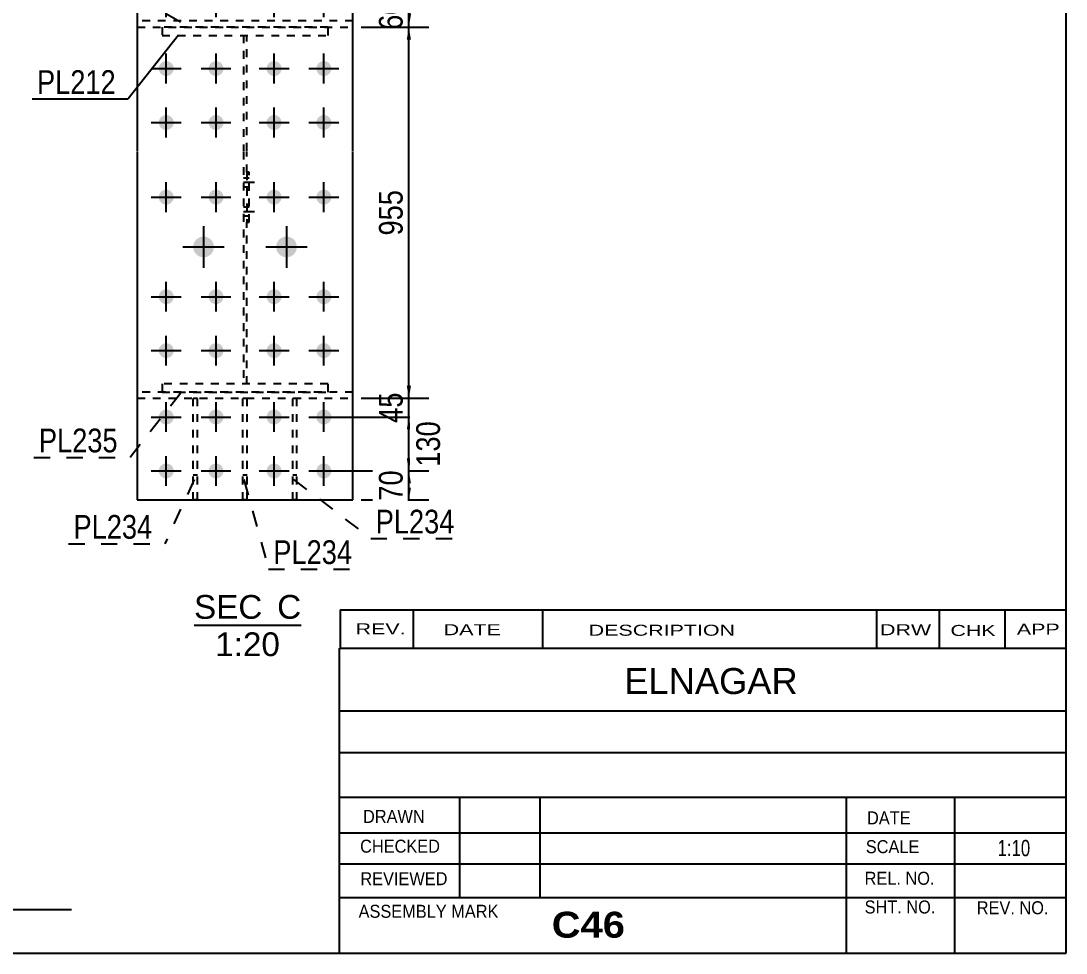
# Model space of a CAD drawing. Header units: millimetres. Extents: x -324 to 88, y -156 to 136.
# Drawn here: x -37.8 to 88.2, y -156.3 to -44 of the extents above; entities that cross this region are included whole.
import ezdxf

# ---------------------------------------------------------------- set-up
doc = ezdxf.new("R2010")
doc.units = ezdxf.units.MM
doc.linetypes.add('DXK_LINE_DOT1', pattern=[1.8814, 0.9407, -0.9407])
doc.linetypes.add('DXK_LINE_DOT2', pattern=[3.9198, 1.9599, -1.9599])
doc.styles.add('Arial', font='ARIAL.TTF', dxfattribs={"height": 0.2})
doc.styles.add('Arial Bold', font='ARIALBD.TTF', dxfattribs={"height": 0.2})
doc.styles.add('Arial Narrow', font='ARIALN.TTF', dxfattribs={"height": 0.2})

# ---------------------------------------------------------------- blocks, each defined once
blk = doc.blocks.new('Unknown-623355106-1210')
at = {"color": 5, "linetype": 'Continuous'}
for p, q in [((88.21, -156.34), (88.21, 130.66)), ((-321.79, -156.34), (88.21, -156.34))]:
    blk.add_line(p, q, dxfattribs=at)
blk = doc.blocks.new('Unknown-623355106-14 - 6671')
at = {"color": 1, "linetype": 'Continuous'}
blk.add_line((-16.92, -116.8), (-4.01, -116.8), dxfattribs=at)
at = {"color": 0, "linetype": 'Continuous'}
for points in [[(-8.7, -116.05), (-8.7, -113.05), (-16.92, -113.05), (-16.92, -116.05)], [(-4.01, -116.05), (-4.01, -113.05), (-6.9, -113.05), (-6.9, -116.05)], [(-6.58, -120.55), (-6.58, -117.55), (-14.36, -117.55), (-14.36, -120.55)]]:
    blk.add_wipeout(points, dxfattribs=at)
at = {"color": 136, "linetype": 'Continuous', "style": 'Arial'}
for s, height, p in [('SEC', 2.865, (-16.92, -116.05)), ('C', 2.87, (-6.9, -116.05)), ('1:20', 2.865, (-14.36, -120.55))]:
    blk.add_text(s, height=height, dxfattribs=at).set_placement(p)
blk = doc.blocks.new('Part-623355106-6692 - 6671')
at = {"color": 7, "linetype": 'DXK_LINE_DOT1'}
for p, q in [((-10.52, -89.48), (-11.02, -89.48)), ((-11.02, -101.73), (-11.02, -89.48)), ((-10.52, -101.73), (-10.52, -89.48)), ((-10.52, -98.73), (-11.02, -98.73)), ((-10.52, -101.73), (-11.02, -101.73))]:
    blk.add_line(p, q, dxfattribs=at)
blk = doc.blocks.new('Part-623355106-6700 - 6671')
at = {"color": 2, "linetype": 'Continuous'}
for p, q in [((2.23, -31.73), (-23.77, -31.73)), ((-23.77, -31.73), (-23.77, -59.63)), ((2.23, -59.63), (2.23, -31.73)), ((-23.77, -59.73), (-23.77, -101.73)), ((2.23, -101.73), (2.23, -59.73)), ((-23.77, -101.73), (2.23, -101.73))]:
    blk.add_line(p, q, dxfattribs=at)
blk = doc.blocks.new('Part-623355106-6672 - 6671')
at = {"color": 7, "linetype": 'DXK_LINE_DOT1'}
for p, q in [((-0.77, -44.73), (-20.77, -44.73)), ((-20.77, -44.73), (-20.77, -45.73)), ((-0.77, -45.73), (-0.77, -44.73)), ((-20.77, -45.73), (-0.77, -45.73))]:
    blk.add_line(p, q, dxfattribs=at)
blk = doc.blocks.new('Part-623355106-6695 - 6671')
at = {"color": 7, "linetype": 'DXK_LINE_DOT1'}
for p, q in [((-4.52, -89.48), (-5.02, -89.48)), ((-5.02, -101.73), (-5.02, -89.48)), ((-4.52, -101.73), (-4.52, -89.48)), ((-4.52, -98.73), (-5.02, -98.73)), ((-4.52, -101.73), (-5.02, -101.73))]:
    blk.add_line(p, q, dxfattribs=at)
blk = doc.blocks.new('Part-623355106-6679 - 6671')
at = {"color": 7, "linetype": 'DXK_LINE_DOT1'}
for p, q in [((-0.77, -87.73), (-20.77, -87.73)), ((-20.77, -87.73), (-20.77, -88.73)), ((-0.77, -88.73), (-0.77, -87.73)), ((-20.77, -88.73), (-0.77, -88.73))]:
    blk.add_line(p, q, dxfattribs=at)
blk = doc.blocks.new('Part-623355106-6693 - 6671')
at = {"color": 7, "linetype": 'DXK_LINE_DOT1'}
for p, q in [((2.23, -88.72), (-23.77, -88.72)), ((-23.77, -88.72), (-23.77, -89.47)), ((2.23, -89.47), (2.23, -88.72)), ((-23.77, -89.47), (2.23, -89.47))]:
    blk.add_line(p, q, dxfattribs=at)
blk = doc.blocks.new('Part-623355106-6694 - 6671')
at = {"color": 7, "linetype": 'DXK_LINE_DOT1'}
for p, q in [((-16.52, -89.48), (-17.02, -89.48)), ((-17.02, -101.73), (-17.02, -89.48)), ((-16.52, -101.73), (-16.52, -89.48)), ((-16.52, -98.73), (-17.02, -98.73)), ((-16.52, -101.73), (-17.02, -101.73))]:
    blk.add_line(p, q, dxfattribs=at)
blk = doc.blocks.new('Bolt-623355106-6761 - 6671')
at = {"color": 3, "linetype": 'DXK_LINE_DOT2'}
for p, q in [((-10.57, -62.93), (-10.97, -62.93)), ((-10.27, -62.93), (-10.57, -62.93)), ((-9.62, -63.48), (-10.97, -63.48)), ((-10.57, -64.03), (-10.97, -64.03)), ((-10.27, -64.03), (-10.57, -64.03)), ((-10.57, -66.43), (-10.97, -66.43)), ((-10.27, -66.43), (-10.57, -66.43)), ((-9.62, -66.98), (-10.97, -66.98)), ((-10.57, -67.53), (-10.97, -67.53)), ((-10.27, -67.53), (-10.57, -67.53))]:
    blk.add_line(p, q, dxfattribs=at)
blk = doc.blocks.new('Part-623355106-6697 - 6671')
at = {"color": 7, "linetype": 'DXK_LINE_DOT1'}
for p, q in [((2.23, -43.99), (-23.77, -43.99)), ((-23.77, -43.99), (-23.77, -44.74)), ((2.23, -44.74), (2.23, -43.99)), ((-23.77, -44.74), (2.23, -44.74))]:
    blk.add_line(p, q, dxfattribs=at)
blk = doc.blocks.new('Part-623355106-6721 - 6671')
at = {"color": 7, "linetype": 'DXK_LINE_DOT1'}
for p, q in [((-10.57, -62.23), (-10.57, -62.23)), ((-10.27, -62.23), (-10.57, -62.23)), ((-10.57, -62.23), (-10.57, -68.23)), ((-10.27, -62.23), (-10.27, -62.23)), ((-10.27, -68.23), (-10.27, -62.23)), ((-10.57, -68.23), (-10.57, -68.23)), ((-10.57, -68.23), (-10.27, -68.23)), ((-10.27, -68.23), (-10.27, -68.23))]:
    blk.add_line(p, q, dxfattribs=at)
blk = doc.blocks.new('Part-623355106-6733 - 6671')
at = {"color": 7, "linetype": 'DXK_LINE_DOT1'}
for p, q in [((-10.97, -45.73), (-10.97, -59.63)), ((-10.57, -59.63), (-10.57, -45.73)), ((-10.97, -59.73), (-10.97, -87.73)), ((-10.57, -62.23), (-10.57, -59.73)), ((-10.57, -87.73), (-10.57, -68.23))]:
    blk.add_line(p, q, dxfattribs=at)
blk = doc.blocks.new('Bolt-623355106-6739 - 6671')
at = {"linetype": 'Continuous'}
for points in [[(-21.17, -35.23, -1), (-19.37, -35.23, -1)], [(-15.17, -35.23, -1), (-13.37, -35.23, -1)], [(-8.17, -35.23, -1), (-6.37, -35.23, -1)], [(-2.17, -35.23, -1), (-0.37, -35.23, -1)], [(-21.17, -41.73, -1), (-19.37, -41.73, -1)], [(-15.17, -41.73, -1), (-13.37, -41.73, -1)], [(-8.17, -41.73, -1), (-6.37, -41.73, -1)], [(-2.17, -41.73, -1), (-0.37, -41.73, -1)], [(-21.17, -49.73, -1), (-19.37, -49.73, -1)], [(-15.17, -49.73, -1), (-13.37, -49.73, -1)], [(-8.17, -49.73, -1), (-6.37, -49.73, -1)], [(-2.17, -49.73, -1), (-0.37, -49.73, -1)], [(-21.17, -56.23, -1), (-19.37, -56.23, -1)], [(-15.17, -56.23, -1), (-13.37, -56.23, -1)], [(-8.17, -56.23, -1), (-6.37, -56.23, -1)], [(-2.17, -56.23, -1), (-0.37, -56.23, -1)], [(-21.17, -65.23, -1), (-19.37, -65.23, -1)], [(-15.17, -65.23, -1), (-13.37, -65.23, -1)], [(-8.17, -65.23, -1), (-6.37, -65.23, -1)], [(-2.17, -65.23, -1), (-0.37, -65.23, -1)], [(-21.17, -77.23, -1), (-19.37, -77.23, -1)], [(-15.17, -77.23, -1), (-13.37, -77.23, -1)], [(-8.17, -77.23, -1), (-6.37, -77.23, -1)], [(-2.17, -77.23, -1), (-0.37, -77.23, -1)], [(-21.17, -83.73, -1), (-19.37, -83.73, -1)], [(-15.17, -83.73, -1), (-13.37, -83.73, -1)], [(-8.17, -83.73, -1), (-6.37, -83.73, -1)], [(-2.17, -83.73, -1), (-0.37, -83.73, -1)], [(-21.17, -91.73, -1), (-19.37, -91.73, -1)], [(-15.17, -91.73, -1), (-13.37, -91.73, -1)], [(-8.17, -91.73, -1), (-6.37, -91.73, -1)], [(-2.17, -91.73, -1), (-0.37, -91.73, -1)], [(-21.17, -98.23, -1), (-19.37, -98.23, -1)], [(-15.17, -98.23, -1), (-13.37, -98.23, -1)], [(-8.17, -98.23, -1), (-6.37, -98.23, -1)], [(-2.17, -98.23, -1), (-0.37, -98.23, -1)]]:
    blk.add_hatch(color=3, dxfattribs=at).paths.add_polyline_path(points)
at = {"color": 3, "linetype": 'Continuous'}
for p, q in [((-20.27, -37.03), (-20.27, -33.43)), ((-14.27, -37.03), (-14.27, -33.43)), ((-7.27, -37.03), (-7.27, -33.43)), ((-1.27, -37.03), (-1.27, -33.43)), ((-22.07, -35.23), (-18.47, -35.23)), ((-16.07, -35.23), (-12.47, -35.23)), ((-9.07, -35.23), (-5.47, -35.23)), ((-3.07, -35.23), (0.53, -35.23)), ((-20.27, -43.53), (-20.27, -39.93)), ((-14.27, -43.53), (-14.27, -39.93)), ((-7.27, -43.53), (-7.27, -39.93)), ((-1.27, -43.53), (-1.27, -39.93)), ((-22.07, -41.73), (-18.47, -41.73)), ((-16.07, -41.73), (-12.47, -41.73)), ((-9.07, -41.73), (-5.47, -41.73)), ((-3.07, -41.73), (0.53, -41.73)), ((-20.27, -51.53), (-20.27, -47.93)), ((-14.27, -51.53), (-14.27, -47.93)), ((-7.27, -51.53), (-7.27, -47.93)), ((-1.27, -51.53), (-1.27, -47.93)), ((-22.07, -49.73), (-18.47, -49.73)), ((-16.07, -49.73), (-12.47, -49.73)), ((-9.07, -49.73), (-5.47, -49.73)), ((-3.07, -49.73), (0.53, -49.73)), ((-20.27, -58.03), (-20.27, -54.43)), ((-14.27, -58.03), (-14.27, -54.43)), ((-7.27, -58.03), (-7.27, -54.43)), ((-1.27, -58.03), (-1.27, -54.43)), ((-22.07, -56.23), (-18.47, -56.23)), ((-16.07, -56.23), (-12.47, -56.23)), ((-9.07, -56.23), (-5.47, -56.23)), ((-3.07, -56.23), (0.53, -56.23)), ((-20.27, -67.03), (-20.27, -63.43)), ((-14.27, -67.03), (-14.27, -63.43)), ((-7.27, -67.03), (-7.27, -63.43)), ((-1.27, -67.03), (-1.27, -63.43)), ((-22.07, -65.23), (-18.47, -65.23)), ((-16.07, -65.23), (-12.47, -65.23)), ((-9.07, -65.23), (-5.47, -65.23)), ((-3.07, -65.23), (0.53, -65.23)), ((-20.27, -79.03), (-20.27, -75.43)), ((-14.27, -79.03), (-14.27, -75.43)), ((-7.27, -79.03), (-7.27, -75.43)), ((-1.27, -79.03), (-1.27, -75.43)), ((-22.07, -77.23), (-18.47, -77.23)), ((-16.07, -77.23), (-12.47, -77.23)), ((-9.07, -77.23), (-5.47, -77.23)), ((-3.07, -77.23), (0.53, -77.23)), ((-20.27, -85.53), (-20.27, -81.93)), ((-14.27, -85.53), (-14.27, -81.93)), ((-7.27, -85.53), (-7.27, -81.93)), ((-1.27, -85.53), (-1.27, -81.93)), ((-22.07, -83.73), (-18.47, -83.73)), ((-16.07, -83.73), (-12.47, -83.73)), ((-9.07, -83.73), (-5.47, -83.73)), ((-3.07, -83.73), (0.53, -83.73)), ((-20.27, -93.53), (-20.27, -89.93)), ((-14.27, -93.53), (-14.27, -89.93)), ((-7.27, -93.53), (-7.27, -89.93)), ((-1.27, -93.53), (-1.27, -89.93)), ((-22.07, -91.73), (-18.47, -91.73)), ((-16.07, -91.73), (-12.47, -91.73)), ((-9.07, -91.73), (-5.47, -91.73)), ((-3.07, -91.73), (0.53, -91.73)), ((-20.27, -100.03), (-20.27, -96.43)), ((-14.27, -100.03), (-14.27, -96.43)), ((-7.27, -100.03), (-7.27, -96.43)), ((-1.27, -100.03), (-1.27, -96.43)), ((-22.07, -98.23), (-18.47, -98.23)), ((-16.07, -98.23), (-12.47, -98.23)), ((-9.07, -98.23), (-5.47, -98.23)), ((-3.07, -98.23), (0.53, -98.23))]:
    blk.add_line(p, q, dxfattribs=at)
blk = doc.blocks.new('Bolt-623355106-6740 - 6671')
at = {"linetype": 'Continuous'}
for points in [[(-15.77, -69.98, -1), (-15.77, -72.48, -1)], [(-5.77, -69.98, -1), (-5.77, -72.48, -1)]]:
    blk.add_hatch(color=3, dxfattribs=at).paths.add_polyline_path(points)
at = {"color": 3, "linetype": 'Continuous'}
for p, q in [((-15.77, -68.73), (-15.77, -73.73)), ((-5.77, -68.73), (-5.77, -73.73)), ((-18.27, -71.23), (-13.27, -71.23)), ((-8.27, -71.23), (-3.27, -71.23))]:
    blk.add_line(p, q, dxfattribs=at)
blk = doc.blocks.new('StraightDimension-623355106-6970 - 6671')
at = {"linetype": 'Continuous'}
for points in [[(9.23, -87.97), (8.98, -89.47), (8.73, -87.97)], [(8.73, -93.23), (8.98, -91.73), (9.23, -93.23)]]:
    blk.add_hatch(color=7, dxfattribs=at).paths.add_polyline_path(points)
at = {"color": 7, "linetype": 'Continuous'}
for p, q in [((3.23, -89.47), (11.38, -89.47)), ((8.98, -91.73), (8.98, -89.47)), ((-0.27, -91.73), (11.38, -91.73))]:
    blk.add_line(p, q, dxfattribs=at)
at = {"color": 0}
blk.add_wipeout([(8.83, -88.18), (4.63, -88.18), (4.63, -93.03), (8.83, -93.03)], dxfattribs=at)
at = {"color": 3, "style": 'Arial Narrow'}
blk.add_text('45', height=2.863, rotation=90.0002, dxfattribs=at).set_placement((8.23, -92.43))
blk = doc.blocks.new('StraightDimension-623355106-6968 - 6671')
at = {"linetype": 'Continuous'}
for points in [[(8.73, -43.23), (8.98, -41.73), (9.23, -43.23)], [(9.23, -43.24), (8.98, -44.74), (8.73, -43.24)]]:
    blk.add_hatch(color=7, dxfattribs=at).paths.add_polyline_path(points)
at = {"color": 7, "linetype": 'Continuous'}
for p, q in [((-0.27, -41.73), (11.38, -41.73)), ((8.98, -44.74), (8.98, -41.73)), ((3.23, -44.74), (11.38, -44.74))]:
    blk.add_line(p, q, dxfattribs=at)
at = {"color": 0}
blk.add_wipeout([(8.83, -40.81), (4.63, -40.81), (4.63, -45.66), (8.83, -45.66)], dxfattribs=at)
at = {"color": 3, "style": 'Arial Narrow'}
blk.add_text('60', height=2.863, rotation=90.0002, dxfattribs=at).set_placement((8.23, -45.06))
blk = doc.blocks.new('StraightDimension-623355106-6969 - 6671')
at = {"linetype": 'Continuous'}
for points in [[(8.73, -46.24), (8.98, -44.74), (9.23, -46.24)], [(9.23, -87.97), (8.98, -89.47), (8.73, -87.97)]]:
    blk.add_hatch(color=7, dxfattribs=at).paths.add_polyline_path(points)
at = {"color": 7, "linetype": 'Continuous'}
for p, q in [((3.23, -44.74), (11.38, -44.74)), ((8.98, -89.47), (8.98, -44.74)), ((3.23, -89.47), (11.38, -89.47))]:
    blk.add_line(p, q, dxfattribs=at)
at = {"color": 0}
blk.add_wipeout([(8.83, -63.76), (4.63, -63.76), (4.63, -70.45), (8.83, -70.45)], dxfattribs=at)
at = {"color": 3, "style": 'Arial Narrow'}
blk.add_text('955', height=2.863, rotation=90.0002, dxfattribs=at).set_placement((8.23, -69.85))
blk = doc.blocks.new('StraightDimension-623355106-6971 - 6671')
at = {"linetype": 'Continuous'}
for points in [[(8.73, -93.23), (8.98, -91.73), (9.23, -93.23)], [(9.23, -96.73), (8.98, -98.23), (8.73, -96.73)]]:
    blk.add_hatch(color=7, dxfattribs=at).paths.add_polyline_path(points)
at = {"color": 7, "linetype": 'Continuous'}
for p, q in [((-0.27, -91.73), (11.23, -91.73)), ((8.98, -98.23), (8.98, -91.73)), ((-0.27, -98.23), (11.23, -98.23))]:
    blk.add_line(p, q, dxfattribs=at)
at = {"color": 0}
blk.add_wipeout([(13.33, -91.64), (9.13, -91.64), (9.13, -98.32), (13.33, -98.32)], dxfattribs=at)
at = {"color": 3, "style": 'Arial Narrow'}
blk.add_text('130', height=2.863, rotation=90.0002, dxfattribs=at).set_placement((12.73, -97.72))
blk = doc.blocks.new('StraightDimension-623355106-6972 - 6671')
at = {"linetype": 'Continuous'}
for points in [[(8.73, -99.73), (8.98, -98.23), (9.23, -99.73)], [(9.23, -100.23), (8.98, -101.73), (8.73, -100.23)]]:
    blk.add_hatch(color=7, dxfattribs=at).paths.add_polyline_path(points)
at = {"color": 7, "linetype": 'Continuous'}
for p, q in [((-0.27, -98.23), (11.38, -98.23)), ((8.98, -101.73), (8.98, -98.23)), ((3.23, -101.73), (11.38, -101.73))]:
    blk.add_line(p, q, dxfattribs=at)
at = {"color": 0}
blk.add_wipeout([(8.83, -97.55), (4.63, -97.55), (4.63, -102.41), (8.83, -102.41)], dxfattribs=at)
at = {"color": 3, "style": 'Arial Narrow'}
blk.add_text('70', height=2.863, rotation=90.0002, dxfattribs=at).set_placement((8.23, -101.81))
blk = doc.blocks.new('CBS_CALLOFF-623355106-7119')
at = {"color": 7, "linetype": 'Continuous'}
blk.add_line((-147.91, -151.08), (-31.68, -151.09), dxfattribs=at)
at = {"color": 3, "linetype": 'Continuous', "style": 'Arial Narrow'}
blk.add_text('QTY= 1 Nos.      COLUMN     MKD : C46', height=3.3405, dxfattribs=at).set_placement((-124.09, -150.18))
blk = doc.blocks.new('CBS_NAME_BLOG-623355106-7120')
at = {"color": 7, "linetype": 'Continuous'}
for p, q in [((0.62, -156.3), (0.61, -119.6)), ((0.62, -119.59), (88.13, -119.59)), ((0.62, -127.13), (88.13, -127.13)), ((0.69, -132.18), (88.21, -132.18)), ((0.62, -137.56), (88.13, -137.56)), ((15.14, -149.66), (15.14, -137.56)), ((24.82, -149.64), (24.82, -137.57)), ((61.74, -156.3), (61.74, -137.57)), ((74.79, -156.3), (74.79, -137.56)), ((0.62, -141.86), (88.21, -141.84)), ((0.62, -145.6), (88.13, -145.6)), ((0.62, -149.65), (88.13, -149.65)), ((0.61, -156.34), (88.21, -156.34))]:
    blk.add_line(p, q, dxfattribs=at)
at = {"color": 3, "linetype": 'Continuous', "style": 'Arial'}
blk.add_text('ELNAGAR', height=3.133, dxfattribs=at).set_placement((34.94, -125.12))
at = {"color": 3, "linetype": 'Continuous'}
for s, height, style, width, p in [('DRAWN', 1.566, 'Arial', 0.9, (3.45, -140.66)), ('DATE', 1.566, 'Arial', 0.9, (64.21, -140.83)), ('CHECKED', 1.566, 'Arial', 0.9, (3.1, -144.24)), ('SCALE', 1.566, 'Arial', 0.9, (64.06, -144.3)), ('1:10', 1.957, 'Arial Narrow', 0.9, (79.95, -144.66)), ('REVIEWED', 1.566, 'Arial', 0.9, (3.13, -148.16)), ('REL. NO.', 1.566, 'Arial', 0.9, (63.92, -148.11)), ('ASSEMBLY MARK', 1.5663, 'Arial', 0.9, (2.92, -152.09)), ('SHT. NO.', 1.566, 'Arial', 0.9, (63.92, -151.57)), ('REV. NO.', 1.566, 'Arial', 0.9, (77.44, -151.66)), ('C46', 3.131, 'Arial Bold', 1.1, (26.2, -154.49))]:
    blk.add_text(s, height=height, dxfattribs=dict(at, style=style, width=width)).set_placement(p)
blk = doc.blocks.new('CBS_REVISION-623355106-7121')
at = {"color": 7, "linetype": 'Continuous'}
for p, q in [((0.7, -114.96), (88.2, -114.96)), ((0.7, -114.96), (0.7, -119.59)), ((9.5, -114.96), (9.5, -119.59)), ((25.09, -114.96), (25.09, -119.53)), ((65.35, -114.96), (65.35, -119.59)), ((72.89, -114.96), (72.89, -119.59)), ((80.84, -114.96), (80.84, -119.59)), ((0.7, -119.59), (88.2, -119.59))]:
    blk.add_line(p, q, dxfattribs=at)
at = {"color": 7, "style": 'Arial Narrow', "width": 1.7}
for s, height, p in [('REV.', 1.326, (2.56, -117.92)), ('DATE', 1.326, (13.18, -118.03)), ('DESCRIPTION', 1.3257, (30.66, -118.09)), ('DRW', 1.326, (65.78, -118.03)), ('CHK', 1.326, (74.26, -118.12)), ('APP', 1.326, (82.27, -117.96))]:
    blk.add_text(s, height=height, dxfattribs=at).set_placement(p)
blk = doc.blocks.new('Mark-623355106-7031 - 6671')
at = {"color": 7, "linetype": 'DXK_LINE_DOT2'}
blk.add_line((-18.56, -88.89), (-24.62, -96.59), dxfattribs=at)
at = {"color": 0}
blk.add_wipeout([(-26.12, -95.99), (-26.12, -92.99), (-35.62, -92.99), (-35.62, -95.99)], dxfattribs=at)
blk.add_wipeout([(-26.12, -95.99), (-26.12, -92.99), (-35.62, -92.99), (-35.62, -95.99)], dxfattribs=at)
at = {"color": 7, "linetype": 'DXK_LINE_DOT2'}
blk.add_line((-36.22, -96.59), (-24.62, -96.59), dxfattribs=at)
at = {"color": 3, "style": 'Arial Narrow'}
blk.add_text('PL235', height=2.863, dxfattribs=at).set_placement((-35.62, -95.99))
blk = doc.blocks.new('Mark-623355106-7034 - 6671')
at = {"color": 7, "linetype": 'DXK_LINE_DOT2'}
blk.add_line((-16.91, -99.27), (-20.44, -107), dxfattribs=at)
at = {"color": 0}
blk.add_wipeout([(-21.94, -106.4), (-21.94, -103.4), (-31.45, -103.4), (-31.45, -106.4)], dxfattribs=at)
blk.add_wipeout([(-21.94, -106.4), (-21.94, -103.4), (-31.45, -103.4), (-31.45, -106.4)], dxfattribs=at)
at = {"color": 7, "linetype": 'DXK_LINE_DOT2'}
blk.add_line((-32.05, -107), (-20.44, -107), dxfattribs=at)
at = {"color": 3, "style": 'Arial Narrow'}
blk.add_text('PL234', height=2.863, dxfattribs=at).set_placement((-31.45, -106.4))
blk = doc.blocks.new('Mark-623355106-7037 - 6671')
at = {"color": 0}
blk.add_wipeout([(14.48, -105.77), (14.48, -102.77), (4.98, -102.77), (4.98, -105.77)], dxfattribs=at)
blk.add_wipeout([(14.48, -105.77), (14.48, -102.77), (4.98, -102.77), (4.98, -105.77)], dxfattribs=at)
at = {"color": 7, "linetype": 'DXK_LINE_DOT2'}
for p, q in [((-4.91, -99.27), (4.38, -106.37)), ((4.38, -106.37), (15.98, -106.37))]:
    blk.add_line(p, q, dxfattribs=at)
at = {"color": 3, "style": 'Arial Narrow'}
blk.add_text('PL234', height=2.863, dxfattribs=at).set_placement((4.98, -105.77))
blk = doc.blocks.new('Mark-623355106-7028 - 6671')
at = {"color": 0}
blk.add_wipeout([(2.14, -109.45), (2.14, -106.45), (-7.36, -106.45), (-7.36, -109.45)], dxfattribs=at)
blk.add_wipeout([(2.14, -109.45), (2.14, -106.45), (-7.36, -106.45), (-7.36, -109.45)], dxfattribs=at)
at = {"color": 7, "linetype": 'DXK_LINE_DOT2'}
for p, q in [((-10.91, -99.27), (-7.96, -110.05)), ((-7.96, -110.05), (3.64, -110.05))]:
    blk.add_line(p, q, dxfattribs=at)
at = {"color": 3, "style": 'Arial Narrow'}
blk.add_text('PL234', height=2.863, dxfattribs=at).set_placement((-7.36, -109.45))
blk = doc.blocks.new('Mark-623355106-7040 - 6671')
at = {"color": 7, "linetype": 'Continuous'}
blk.add_line((-18.79, -45.69), (-24.85, -53.39), dxfattribs=at)
at = {"color": 0}
blk.add_wipeout([(-26.35, -52.79), (-26.35, -49.79), (-35.85, -49.79), (-35.85, -52.79)], dxfattribs=at)
blk.add_wipeout([(-26.35, -52.79), (-26.35, -49.79), (-35.85, -49.79), (-35.85, -52.79)], dxfattribs=at)
at = {"color": 7, "linetype": 'Continuous'}
blk.add_line((-36.45, -53.39), (-24.85, -53.39), dxfattribs=at)
at = {"color": 3, "style": 'Arial Narrow'}
blk.add_text('PL212', height=2.863, dxfattribs=at).set_placement((-35.85, -52.79))
blk = doc.blocks.new('Mark-623355106-7087 - 6671')
at = {"color": 7, "linetype": 'DXK_LINE_DOT2'}
blk.add_line((-18.56, -44.15), (-24.62, -40.65), dxfattribs=at)
at = {"color": 0}
blk.add_wipeout([(-26.12, -40.05), (-26.12, -37.05), (-35.62, -37.05), (-35.62, -40.05)], dxfattribs=at)
blk.add_wipeout([(-26.12, -40.05), (-26.12, -37.05), (-35.62, -37.05), (-35.62, -40.05)], dxfattribs=at)
at = {"color": 7, "linetype": 'DXK_LINE_DOT2'}
blk.add_line((-36.22, -40.65), (-24.62, -40.65), dxfattribs=at)
at = {"color": 3, "style": 'Arial Narrow'}
blk.add_text('PL235', height=2.863, dxfattribs=at).set_placement((-35.62, -40.05))

msp = doc.modelspace()

# ---------------------------------------------------------------- block references
for name in ['Unknown-623355106-1210', 'Part-623355106-6700 - 6671', 'Bolt-623355106-6739 - 6671', 'Part-623355106-6697 - 6671', 'Part-623355106-6672 - 6671', 'Part-623355106-6733 - 6671', 'Bolt-623355106-6761 - 6671', 'Part-623355106-6721 - 6671', 'Bolt-623355106-6740 - 6671', 'Part-623355106-6679 - 6671', 'Part-623355106-6693 - 6671', 'Part-623355106-6694 - 6671', 'Part-623355106-6692 - 6671', 'Part-623355106-6695 - 6671', 'CBS_REVISION-623355106-7121', 'CBS_NAME_BLOG-623355106-7120', 'CBS_CALLOFF-623355106-7119']:
    msp.add_blockref(name, (0, 0))

# ---------------------------------------------------------------- next in the draw order: block references
for name in ['Mark-623355106-7087 - 6671', 'StraightDimension-623355106-6968 - 6671', 'Mark-623355106-7040 - 6671', 'StraightDimension-623355106-6970 - 6671', 'Mark-623355106-7031 - 6671', 'Mark-623355106-7034 - 6671', 'Unknown-623355106-14 - 6671']:
    msp.add_blockref(name, (0, 0))

# ---------------------------------------------------------------- next in the draw order: block references
for name in ['StraightDimension-623355106-6969 - 6671', 'StraightDimension-623355106-6971 - 6671']:
    msp.add_blockref(name, (0, 0))

# ---------------------------------------------------------------- next in the draw order: block references
msp.add_blockref('StraightDimension-623355106-6972 - 6671', (0, 0))

# ---------------------------------------------------------------- next in the draw order: block references
msp.add_blockref('Mark-623355106-7037 - 6671', (0, 0))

# ---------------------------------------------------------------- next in the draw order: block references
msp.add_blockref('Mark-623355106-7028 - 6671', (0, 0))

doc.saveas('drawing.dxf')
